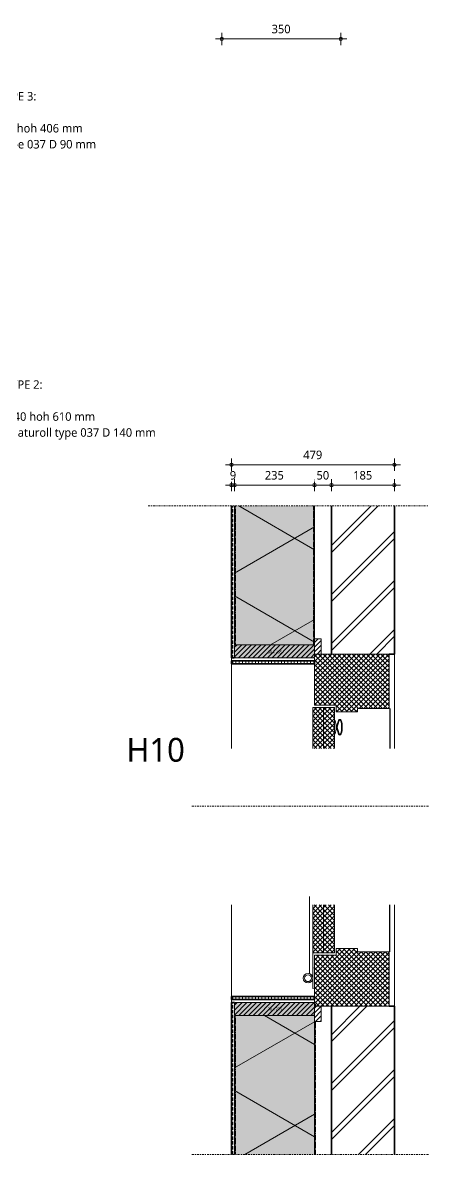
# Model space of a CAD drawing. Header units: millimetres. Extents: x 1789 to 13769, y 2055 to 27197.
# Drawn here: x 9774 to 10967, y 7600 to 10925 of the extents above; entities that cross this region are included whole.
import ezdxf

# ---------------------------------------------------------------- set-up
doc = ezdxf.new("R2010")
doc.units = ezdxf.units.MM
doc.linetypes.add('MV_center', pattern=[15, 6, -3, 3, -3])
doc.linetypes.add('MV_hidden', pattern=[3.75, 2.5, -1.25])
for name, color, linetype, lineweight in [('A-ANNO-DIMS', 211, 'Continuous', 13), ('A-ANNO-DIMS-10', 211, 'Continuous', 13), ('A-ANNO-NOTE', 131, 'Continuous', 18), ('A-DETL', 90, 'Continuous', 13), ('A-DETL-GENF', 92, 'Continuous', 18), ('A-DETL-MEDM', 33, 'Continuous', 18), ('G-ANNO-TEXT', 231, 'Continuous', 13)]:
    doc.layers.add(name, color=color, linetype=linetype, lineweight=lineweight)
doc.styles.add('Segoe UI', font='segoeui.ttf', dxfattribs={"height": 8})
doc.styles.add('Segoe UI_2', font='segoeui.ttf', dxfattribs={"height": 25})
doc.styles.add('Segoe UI_3', font='segoeui.ttf', dxfattribs={"height": 70})
doc.styles.add('Segoe UI_B', font='segoeui.ttf', dxfattribs={"height": 25})
doc.dimstyles.new('2_5_mm_4', dxfattribs={"dimscale": 304.8, "dimtxt": 26.184099, "dimasz": 0.032808, "dimexe": 0.059055, "dimexo": 0.0625, "dimgap": 0.029528, "dimtad": 1, "dimdec": 0, "dimzin": 0, "dimdsep": 46, "dimtxsty": 'Segoe UI_2', "dimblk1": 'DOTBLANK', "dimblk2": 'DOTBLANK', "dimsah": 1, "dimcen": 0.09, "dimdle": 0.059055, "dimazin": 0, "dimtfac": 1, "dimtdec": 4, "dimtix": 1, "dimtmove": 0, "dimatfit": 3, "dimfxl": 0.059055, "dimfxlon": 1, "dimtvp": 1, "dimtfill": 1, "dimtolj": 1, "dimtzin": 0, "dimarcsym": 2})
pattern_1 = [(45, (0, 0), (-71.84205, 71.84205), []), (45, (20.32, 0), (-71.84205, 71.84205), [])]
pattern_2 = [(45, (0, 0), (-7.071068, 7.071068), []), (135, (0, 0), (-7.071068, -7.071068), [])]
pattern_3 = [(90, (0, 0), (-19.05, 1e-15), []), (90, (9.525, 0), (-19.05, 1e-15), [9.525, -4.762])]
pattern_4 = [(45, (0, 0), (-7.071068, 7.071068), [])]

# ---------------------------------------------------------------- blocks, each defined once
blk = doc.blocks.new('NLRS_00_DI_maskeer - Type 1-4234678-Details Restauratie 1-10')
at = {"layer": 'A-DETL-GENF', "linetype": 'MV_center'}
blk.add_line((599, 0), (-100, 0), dxfattribs=at)
blk = doc.blocks.new('42 isolatie - Type 1-3773441-Details Restauratie 1-10')
at = {"layer": 'A-DETL-GENF'}
blk.add_hatch(color=256, dxfattribs=at).paths.add_polyline_path([(9.3, 235.8), (9.3, 0.8), (417.3, 0.8), (417.3, 235.8), (400.7, 235.8)])
at = {"layer": 'A-DETL-GENF', "lineweight": 13}
h = blk.add_hatch(dxfattribs=at)
h.set_pattern_fill('FP_20', color=256, style=0, pattern_type=2)
h.set_pattern_definition([(60, (-1986.72, 235.79), (-203.516, 117.5), []), (120, (-1986.72, 235.79), (-203.516, -117.5), [])])
h.paths.add_polyline_path([(9.3, 235.8), (9.3, 0.8), (417.3, 0.8), (417.3, 235.8), (400.7, 235.8)])
at = {"layer": 'A-DETL-GENF'}
for p, q in [((417.3, 235.8), (9.3, 235.8)), ((417.3, 235.8), (9.3, 235.8)), ((9.3, 0.8), (27.3, 0.8)), ((27.3, 0.8), (417.3, 0.8)), ((27.3, 0.8), (417.3, 0.8))]:
    blk.add_line(p, q, dxfattribs=at)
blk = doc.blocks.new('00 hout_rechthoekig_sls - SLS 38x235-V67-Details Restauratie 1-10')
at = {"layer": 'A-DETL-GENF'}
blk.add_hatch(color=256, dxfattribs=at).paths.add_polyline_path([(232.2, 0), (235, 2.8), (235, 35.2), (232.2, 38), (2.8, 38), (0, 35.2), (0, 2.8), (2.8, 0)])
at = {"layer": 'A-DETL-MEDM', "lineweight": 13}
h = blk.add_hatch(dxfattribs=at)
h.set_pattern_fill('FP_114', color=256, style=0, pattern_type=2)
h.set_pattern_definition([(45, (-10397.124, -9059.456), (-7.071068, 7.071068), [])])
h.paths.add_polyline_path([(232.2, 0), (235, 2.8), (235, 35.2), (232.2, 38), (2.8, 38), (0, 35.2), (0, 2.8), (2.8, 0)])
at = {"layer": 'A-DETL-MEDM'}
for p, q in [((0, 35.2), (2.8, 38)), ((0, 35.2), (2.8, 38)), ((0, 2.8), (0, 35.2)), ((2.8, 38), (232.2, 38)), ((232.2, 38), (235, 35.2)), ((232.2, 38), (235, 35.2)), ((235, 35.2), (235, 2.8)), ((2.8, 0), (0, 2.8)), ((2.8, 0), (0, 2.8)), ((2.8, 0), (232.2, 0)), ((235, 2.8), (232.2, 0)), ((232.2, 0), (235, 2.8))]:
    blk.add_line(p, q, dxfattribs=at)
blk = doc.blocks.new('NLRS_00_DI_maskeer - Type 1-4234680-Details Restauratie 1-10')
at = {"layer": 'A-DETL-GENF', "linetype": 'MV_center'}
blk.add_line((724, 0), (-100, 0), dxfattribs=at)
blk = doc.blocks.new('42 isolatie - Type 1-3773442-Details Restauratie 1-10')
at = {"layer": 'A-DETL-GENF'}
blk.add_hatch(color=256, dxfattribs=at).paths.add_polyline_path([(417.3, -235.8), (417.3, -0.8), (9.3, -0.8), (9.3, -235.8), (268.8, -235.8)])
at = {"layer": 'A-DETL-GENF', "lineweight": 13}
h = blk.add_hatch(dxfattribs=at)
h.set_pattern_fill('FP_18', color=256, style=0, pattern_type=2)
h.set_pattern_definition([(300, (-1986.72, -235.79), (-203.516, -117.5), []), (240, (-1986.72, -235.79), (-203.516, 117.5), [])])
h.paths.add_polyline_path([(417.3, -235.8), (417.3, -0.8), (9.3, -0.8), (9.3, -235.8), (268.8, -235.8)])
at = {"layer": 'A-DETL-GENF'}
for p, q in [((417.3, -0.8), (27.3, -0.8)), ((417.3, -0.8), (27.3, -0.8)), ((9.3, -235.8), (417.3, -235.8)), ((9.3, -235.8), (417.3, -235.8))]:
    blk.add_line(p, q, dxfattribs=at)
blk = doc.blocks.new('00 hout_rechthoekig_sls - SLS 38x235-V68-Details Restauratie 1-10')
at = {"layer": 'A-DETL-GENF'}
blk.add_hatch(color=256, dxfattribs=at).paths.add_polyline_path([(232.2, -38), (235, -35.2), (235, -2.8), (232.2, 0), (2.8, 0), (0, -2.8), (0, -35.2), (2.8, -38)])
at = {"layer": 'A-DETL-MEDM', "lineweight": 13}
h = blk.add_hatch(dxfattribs=at)
h.set_pattern_fill('FP_115', color=256, style=0, pattern_type=2)
h.set_pattern_definition([(45, (-10397.124, -8046.456), (-7.071068, 7.071068), [])])
h.paths.add_polyline_path([(232.2, -38), (235, -35.2), (235, -2.8), (232.2, 0), (2.8, 0), (0, -2.8), (0, -35.2), (2.8, -38)])
at = {"layer": 'A-DETL-MEDM'}
for p, q in [((0, -2.8), (2.8, 0)), ((2.8, 0), (0, -2.8)), ((2.8, 0), (232.2, 0)), ((232.2, 0), (235, -2.8)), ((0, -2.8), (0, -35.2)), ((232.2, 0), (235, -2.8)), ((235, -11), (235, -2.8)), ((2.8, -38), (0, -35.2)), ((0, -35.2), (2.8, -38)), ((2.8, -38), (232.2, -38)), ((235, -35.2), (232.2, -38)), ((232.2, -38), (235, -35.2))]:
    blk.add_line(p, q, dxfattribs=at)
blk = doc.blocks.new('NLRS_00_DI_maskeer - Type 1-4234679-Details Restauratie 1-10')
at = {"layer": 'A-DETL-GENF', "linetype": 'MV_center'}
blk.add_line((-100, 0), (599, 0), dxfattribs=at)
blk = doc.blocks.new('DIMBLOCK364-Details Restauratie 1-10')
at = {"layer": 'A-ANNO-DIMS-10'}
for p, q in [((10341.5, 10877.6), (10727.5, 10877.6)), ((10359.5, 10877.6), (10359.5, 10895.6)), ((10359.5, 10877.6), (10359.5, 10859.6)), ((10709.5, 10877.6), (10709.5, 10895.6)), ((10709.5, 10877.6), (10709.5, 10859.6))]:
    blk.add_line(p, q, dxfattribs=at)
for centre in [(10359.5, 10877.6), (10709.5, 10877.6)]:
    blk.add_circle(centre, 5, dxfattribs=at)
at = {"layer": 'A-ANNO-DIMS-10', "color": 0, "insert": (10506, 10919.2), "char_height": 25, "width": 68.555, "attachment_point": 1, "line_spacing_factor": 1.142579, "style": 'Segoe UI_2', "bg_fill": 3, "box_fill_scale": 1.25, "bg_fill_color": 9, "bg_fill_true_color": 13158600, "bg_fill_transparency": 0}
blk.add_mtext('350', dxfattribs=at)
blk = doc.blocks.new('_DotBlank')
at = {"color": 0, "linetype": 'ByBlock', "lineweight": -2}
blk.add_line((-0.5, 0), (-1, 0), dxfattribs=at)
blk.add_circle((0, 0), 0.5, dxfattribs=at)
blk = doc.blocks.new('DIMBLOCK391-Details Restauratie 1-10')
at = {"layer": 'A-ANNO-DIMS-10'}
for p, q in [((10388.1, 9566.5), (10388.1, 9584.5)), ((10397.1, 9566.5), (10397.1, 9584.5)), ((10370.1, 9566.5), (10397.1, 9566.5)), ((10388.1, 9566.5), (10388.1, 9548.5)), ((10397.1, 9566.5), (10397.1, 9548.5))]:
    blk.add_line(p, q, dxfattribs=at)
for centre in [(10388.1, 9566.5), (10397.1, 9566.5)]:
    blk.add_circle(centre, 5, dxfattribs=at)
at = {"layer": 'A-ANNO-DIMS-10', "color": 0, "insert": (10383.1, 9608.1), "char_height": 25, "width": 22.852, "attachment_point": 1, "line_spacing_factor": 1.142579, "style": 'Segoe UI_2', "bg_fill": 3, "box_fill_scale": 1.25, "bg_fill_color": 9, "bg_fill_true_color": 13158600, "bg_fill_transparency": 0}
blk.add_mtext('9', dxfattribs=at)
blk = doc.blocks.new('DIMBLOCK392-Details Restauratie 1-10')
at = {"layer": 'A-ANNO-DIMS-10'}
for p, q in [((10397.1, 9566.5), (10397.1, 9584.5)), ((10632.1, 9566.5), (10632.1, 9584.5)), ((10397.1, 9566.5), (10632.1, 9566.5)), ((10397.1, 9566.5), (10397.1, 9548.5)), ((10632.1, 9566.5), (10632.1, 9548.5))]:
    blk.add_line(p, q, dxfattribs=at)
for centre in [(10397.1, 9566.5), (10632.1, 9566.5)]:
    blk.add_circle(centre, 5, dxfattribs=at)
at = {"layer": 'A-ANNO-DIMS-10', "color": 0, "insert": (10486.1, 9608.1), "char_height": 25, "width": 68.555, "attachment_point": 1, "line_spacing_factor": 1.142579, "style": 'Segoe UI_2', "bg_fill": 3, "box_fill_scale": 1.25, "bg_fill_color": 9, "bg_fill_true_color": 13158600, "bg_fill_transparency": 0}
blk.add_mtext('235', dxfattribs=at)
blk = doc.blocks.new('DIMBLOCK393-Details Restauratie 1-10')
at = {"layer": 'A-ANNO-DIMS-10'}
for p, q in [((10632.1, 9566.5), (10632.1, 9584.5)), ((10682.1, 9566.5), (10682.1, 9584.5)), ((10632.1, 9566.5), (10682.1, 9566.5)), ((10632.1, 9566.5), (10632.1, 9548.5)), ((10682.1, 9566.5), (10682.1, 9548.5))]:
    blk.add_line(p, q, dxfattribs=at)
for centre in [(10632.1, 9566.5), (10682.1, 9566.5)]:
    blk.add_circle(centre, 5, dxfattribs=at)
at = {"layer": 'A-ANNO-DIMS-10', "color": 0, "insert": (10638.1, 9608.1), "char_height": 25, "width": 45.703, "attachment_point": 1, "line_spacing_factor": 1.142579, "style": 'Segoe UI_2', "bg_fill": 3, "box_fill_scale": 1.25, "bg_fill_color": 9, "bg_fill_true_color": 13158600, "bg_fill_transparency": 0}
blk.add_mtext('50', dxfattribs=at)
blk = doc.blocks.new('DIMBLOCK394-Details Restauratie 1-10')
at = {"layer": 'A-ANNO-DIMS-10'}
for p, q in [((10682.1, 9566.5), (10682.1, 9584.5)), ((10867.1, 9566.5), (10867.1, 9584.5)), ((10682.1, 9566.5), (10885.1, 9566.5)), ((10682.1, 9566.5), (10682.1, 9548.5)), ((10867.1, 9566.5), (10867.1, 9548.5))]:
    blk.add_line(p, q, dxfattribs=at)
for centre in [(10682.1, 9566.5), (10867.1, 9566.5)]:
    blk.add_circle(centre, 5, dxfattribs=at)
at = {"layer": 'A-ANNO-DIMS-10', "color": 0, "insert": (10746.1, 9608.1), "char_height": 25, "width": 68.555, "attachment_point": 1, "line_spacing_factor": 1.142579, "style": 'Segoe UI_2', "bg_fill": 3, "box_fill_scale": 1.25, "bg_fill_color": 9, "bg_fill_true_color": 13158600, "bg_fill_transparency": 0}
blk.add_mtext('185', dxfattribs=at)
blk = doc.blocks.new('DIMBLOCK395-Details Restauratie 1-10')
at = {"layer": 'A-ANNO-DIMS-10'}
for p, q in [((10388.1, 9626.5), (10388.1, 9644.5)), ((10867.1, 9626.5), (10867.1, 9644.5)), ((10370.1, 9626.5), (10885.1, 9626.5)), ((10388.1, 9626.5), (10388.1, 9608.5)), ((10867.1, 9626.5), (10867.1, 9608.5))]:
    blk.add_line(p, q, dxfattribs=at)
for centre in [(10388.1, 9626.5), (10867.1, 9626.5)]:
    blk.add_circle(centre, 5, dxfattribs=at)
at = {"layer": 'A-ANNO-DIMS-10', "color": 0, "insert": (10599.1, 9668.1), "char_height": 25, "width": 68.555, "attachment_point": 1, "line_spacing_factor": 1.142579, "style": 'Segoe UI_2', "bg_fill": 3, "box_fill_scale": 1.25, "bg_fill_color": 9, "bg_fill_true_color": 13158600, "bg_fill_transparency": 0}
blk.add_mtext('479', dxfattribs=at)

msp = doc.modelspace()

# ---------------------------------------------------------------- hatches: boundary and pattern name
at = {"layer": 'A-DETL-GENF', "lineweight": 13}
h = msp.add_hatch(dxfattribs=at)
h.set_pattern_fill('FP_3', color=250, style=0, pattern_type=2)
h.set_pattern_definition(pattern_3)
h.paths.add_polyline_path([(10388.1, 9059.5), (10397.1, 9059.5), (10397.1, 9505.5), (10388.1, 9505.5), (10388.1, 9062.3)])
h = msp.add_hatch(dxfattribs=at)
h.set_pattern_fill('FP_25', color=57, style=0, pattern_type=2)
h.set_pattern_definition(pattern_1)
h.paths.add_polyline_path([(10852.1, 9070.5), (10867.1, 9070.5), (10867.1, 9505.5), (10682.1, 9505.5), (10682.1, 9070.5), (10758.4, 9070.5)])
h = msp.add_hatch(dxfattribs=at)
h.set_pattern_fill('FP_10', color=250, style=0, pattern_type=2)
h.set_pattern_definition(pattern_4)
h.paths.add_polyline_path([(10632.1, 9070.5), (10652.1, 9070.5), (10652.1, 9115.5), (10632.1, 9115.5), (10632.1, 9094.6)])
h = msp.add_hatch(dxfattribs=at)
h.set_pattern_fill('FP_3', color=250, style=0, pattern_type=2)
h.set_pattern_definition(pattern_3)
h.paths.add_polyline_path([(10632.1, 9041.5), (10632.1, 9050.5), (10388.1, 9050.5), (10388.1, 9041.5)])
h = msp.add_hatch(dxfattribs=at)
h.set_pattern_fill('FP_21', color=250, style=0, pattern_type=2)
h.set_pattern_definition(pattern_2)
h.paths.add_polyline_path([(10758.4, 8900.5), (10758.4, 8910.5), (10852.1, 8910.5), (10852.1, 9070.5), (10632.1, 9070.5), (10632.1, 8920.5), (10695.9, 8920.5), (10695.9, 8900.5)])
h = msp.add_hatch(dxfattribs=at)
h.set_pattern_fill('FP_21', color=250, style=0, pattern_type=2)
h.set_pattern_definition(pattern_2)
h.paths.add_polyline_path([(10659.1, 8792.6), (10659.1, 8913.6), (10627.1, 8913.6), (10627.1, 8792.6)])
h = msp.add_hatch(dxfattribs=at)
h.set_pattern_fill('FP_21', color=250, style=0, pattern_type=2)
h.set_pattern_definition(pattern_2)
h.paths.add_polyline_path([(10691.1, 8792.6), (10691.1, 8913.6), (10659.1, 8913.6), (10659.1, 8792.6)])
h = msp.add_hatch(dxfattribs=at)
h.set_pattern_fill('FP_21', color=250, style=0, pattern_type=2)
h.set_pattern_definition(pattern_2)
h.paths.add_polyline_path([(10659.1, 8192.3), (10659.1, 8333.3), (10627.1, 8333.3), (10627.1, 8192.3)])
h = msp.add_hatch(dxfattribs=at)
h.set_pattern_fill('FP_21', color=250, style=0, pattern_type=2)
h.set_pattern_definition(pattern_2)
h.paths.add_polyline_path([(10691.1, 8192.3), (10691.1, 8333.3), (10659.1, 8333.3), (10659.1, 8192.3)])
h = msp.add_hatch(dxfattribs=at)
h.set_pattern_fill('FP_21', color=250, style=0, pattern_type=2)
h.set_pattern_definition(pattern_2)
h.paths.add_polyline_path([(10632.1, 8035.5), (10852.1, 8035.5), (10852.1, 8195.5), (10758.4, 8195.5), (10758.4, 8205.5), (10695.9, 8205.5), (10695.9, 8185.5), (10632.1, 8185.5), (10632.1, 8043.6)])
h = msp.add_hatch(dxfattribs=at)
h.set_pattern_fill('FP_3', color=250, style=0, pattern_type=2)
h.set_pattern_definition(pattern_3)
h.paths.add_polyline_path([(10388.1, 8055.5), (10632.1, 8055.5), (10632.1, 8064.5), (10388.1, 8064.5)])
h = msp.add_hatch(dxfattribs=at)
h.set_pattern_fill('FP_3', color=250, style=0, pattern_type=2)
h.set_pattern_definition(pattern_3)
h.paths.add_polyline_path([(10388.1, 7600.5), (10397.1, 7600.5), (10397.1, 8046.5), (10388.1, 8046.5), (10388.1, 7748.9)])
h = msp.add_hatch(dxfattribs=at)
h.set_pattern_fill('FP_10', color=250, style=0, pattern_type=2)
h.set_pattern_definition(pattern_4)
h.paths.add_polyline_path([(10652.1, 7990.5), (10652.1, 8035.5), (10632.1, 8035.5), (10632.1, 7990.5)])
h = msp.add_hatch(dxfattribs=at)
h.set_pattern_fill('FP_25', color=57, style=0, pattern_type=2)
h.set_pattern_definition(pattern_1)
h.paths.add_polyline_path([(10682.1, 7600.5), (10867.1, 7600.5), (10867.1, 8035.5), (10682.1, 8035.5), (10682.1, 7748.9)])

# ---------------------------------------------------------------- linework, layer by layer
at = {"layer": 'A-DETL', "lineweight": 35}
for p, q in [((10388.1, 9505.5), (10388.1, 9059.5)), ((10682.1, 9505.5), (10682.1, 9070.5)), ((10867.1, 9070.5), (10867.1, 9505.5)), ((10388.1, 9059.5), (10397.1, 9059.5)), ((10388.1, 9050.5), (10388.1, 9041.5)), ((10632.1, 9050.5), (10388.1, 9050.5)), ((10632.1, 9041.5), (10632.1, 9050.5)), ((10852.1, 9070.5), (10867.1, 9070.5)), ((10388.1, 9041.5), (10632.1, 9041.5)), ((10632.1, 8064.5), (10388.1, 8064.5)), ((10388.1, 8064.5), (10388.1, 8055.5)), ((10388.1, 8055.5), (10632.1, 8055.5)), ((10632.1, 8055.5), (10632.1, 8064.5)), ((10397.1, 8046.5), (10388.1, 8046.5)), ((10388.1, 8046.5), (10388.1, 7600.5)), ((10682.1, 8035.5), (10682.1, 7600.5)), ((10867.1, 8035.5), (10852.1, 8035.5)), ((10867.1, 7600.5), (10867.1, 8035.5))]:
    msp.add_line(p, q, dxfattribs=at)
at = {"layer": 'A-DETL', "linetype": 'MV_hidden', "lineweight": 18}
for p, q in [((10400.1, 9097.5), (10400.1, 9505.5)), ((10629.1, 9505.5), (10629.1, 9099.3)), ((10627.1, 8148), (10632.1, 8148)), ((10627.1, 8088), (10632.1, 8088)), ((10635.1, 8035.5), (10635.1, 8041.6)), ((10400.1, 8008.5), (10400.1, 7600.5)), ((10635.1, 7600.5), (10635.1, 7990.5))]:
    msp.add_line(p, q, dxfattribs=at)
at = {"layer": 'A-DETL', "lineweight": 18}
for p, q in [((10652.1, 9115.5), (10632.1, 9115.5)), ((10632.1, 9115.5), (10632.1, 9097.5)), ((10652.1, 9070.5), (10652.1, 9115.5)), ((10388.1, 9060.5), (10388.1, 8792.6)), ((10632.1, 9070.5), (10652.1, 9070.5)), ((10632.1, 9059.5), (10632.1, 8920.5)), ((10852.1, 9070.5), (10652.1, 9070.5)), ((10852.1, 8910.5), (10852.1, 9070.5)), ((10867.1, 9075.5), (10867.1, 8792.6)), ((10659.1, 8913.6), (10627.1, 8913.6)), ((10627.1, 8913.6), (10627.1, 8792.6)), ((10632.1, 8920.5), (10695.9, 8920.5)), ((10691.1, 8913.6), (10659.1, 8913.6)), ((10659.1, 8792.6), (10659.1, 8913.6)), ((10691.1, 8792.6), (10691.1, 8913.6)), ((10695.9, 8920.5), (10695.9, 8900.5)), ((10695.9, 8900.5), (10758.4, 8900.5)), ((10758.4, 8900.5), (10758.4, 8910.5)), ((10758.4, 8910.5), (10852.1, 8910.5)), ((10691.1, 8875.5), (10693.1, 8875.5)), ((10693.1, 8875.5), (10696.1, 8861.7)), ((10693.1, 8835.5), (10696.1, 8849.2)), ((10696.1, 8861.7), (10696.1, 8849.2)), ((10696.1, 8857.8), (10697.1, 8857.8)), ((10697.1, 8852.8), (10696.1, 8852.8)), ((10697.1, 8856.2), (10702.9, 8875.5)), ((10697.1, 8857.8), (10697.1, 8852.8)), ((10697.1, 8854.6), (10702.9, 8835.1)), ((10699, 8855.7), (10704.8, 8874.9)), ((10699, 8855.2), (10704.8, 8835.7)), ((10691.1, 8835.5), (10693.1, 8835.5)), ((10617.1, 8131.4), (10617.1, 8358)), ((10388.1, 8045.5), (10388.1, 8333.3)), ((10627.1, 8333.3), (10627.1, 8192.3)), ((10627.1, 8118), (10627.1, 8333.3)), ((10659.1, 8192.3), (10659.1, 8333.3)), ((10691.1, 8192.3), (10691.1, 8333.3)), ((10867.1, 8030.5), (10867.1, 8333.3)), ((10627.1, 8192.3), (10659.1, 8192.3)), ((10695.9, 8185.5), (10632.1, 8185.5)), ((10632.1, 8185.5), (10632.1, 8046.5)), ((10659.1, 8192.3), (10691.1, 8192.3)), ((10758.4, 8205.5), (10695.9, 8205.5)), ((10695.9, 8205.5), (10695.9, 8185.5)), ((10758.4, 8195.5), (10758.4, 8205.5)), ((10852.1, 8195.5), (10758.4, 8195.5)), ((10852.1, 8035.5), (10852.1, 8195.5)), ((10627.1, 8088), (10627.1, 8148)), ((10632.1, 8035.5), (10632.1, 7990.5)), ((10652.1, 8035.5), (10632.1, 8035.5)), ((10652.1, 8035.5), (10852.1, 8035.5)), ((10652.1, 7990.5), (10652.1, 8035.5)), ((10632.1, 7990.5), (10652.1, 7990.5))]:
    msp.add_line(p, q, dxfattribs=at)
at = {"layer": 'A-DETL', "lineweight": 25}
for p, q in [((10853.4, 8910.5), (10853.4, 8792.6)), ((10853.4, 8195.5), (10853.4, 8333.3))]:
    msp.add_line(p, q, dxfattribs=at)
at = {"layer": 'A-DETL', "lineweight": 18}
for radius in [14, 10]:
    msp.add_circle((10613.1, 8118), radius, dxfattribs=at)
for centre, radius, start, end in [((10707, 8874.3), 4.26, 15.5491, 164.4509), ((10707, 8874.3), 2.26, 15.5491, 164.8953), ((10639.2, 8855.5), 72.6, 344.4509, 15.5491), ((10639.2, 8855.5), 74.6, 344.4509, 15.5491), ((10707, 8836.6), 4.26, 195.5491, 344.4509), ((10707, 8836.6), 2.26, 195.5491, 344.4509)]:
    msp.add_arc(centre, radius, start, end, dxfattribs=at)

# ---------------------------------------------------------------- block references
at = {"layer": 'A-DETL-GENF', "linetype": 'MV_center', "rotation": 180}
for name, p in [('NLRS_00_DI_maskeer - Type 1-4234680-Details Restauratie 1-10', (10867.1, 9505.5)), ('NLRS_00_DI_maskeer - Type 1-4234679-Details Restauratie 1-10', (10867.1, 7600.5))]:
    msp.add_blockref(name, p, dxfattribs=at)
at = {"layer": 'A-DETL-GENF'}
for name, p, rotation in [('42 isolatie - Type 1-3773441-Details Restauratie 1-10', (10632.9, 9088.2), 89.999999999999), ('42 isolatie - Type 1-3773442-Details Restauratie 1-10', (10632.9, 8017.7), 270.0000000000007)]:
    msp.add_blockref(name, p, dxfattribs=dict(at, rotation=rotation))
at = {"layer": 'A-DETL-GENF', "linetype": 'MV_center'}
msp.add_blockref('NLRS_00_DI_maskeer - Type 1-4234678-Details Restauratie 1-10', (10368.1, 8623), dxfattribs=at)
at = {"layer": 'A-DETL-MEDM'}
for name, p in [('00 hout_rechthoekig_sls - SLS 38x235-V67-Details Restauratie 1-10', (10397.1, 9059.5)), ('00 hout_rechthoekig_sls - SLS 38x235-V68-Details Restauratie 1-10', (10397.1, 8046.5))]:
    msp.add_blockref(name, p, dxfattribs=at)

# ---------------------------------------------------------------- texts
at = {"layer": 'A-ANNO-NOTE', "lineweight": 13, "char_height": 8, "width": 55.316, "attachment_point": 1, "style": 'Segoe UI'}
for insert in [(10494.7, 9080.7), (10494.7, 8031.3)]:
    msp.add_mtext('38 x 235', dxfattribs=dict(at, insert=insert))
at = {"layer": 'G-ANNO-TEXT', "color": 7, "attachment_point": 1}
for s, insert, char_height, width, style in [('BINNENWANDTYPE 3:', (9479.8, 10721.7), 25, 448.143, 'Segoe UI_B'), ('-HSB-wand 38x89 hoh 406 mm ', (9479.8, 10627.7), 25, 600.464, 'Segoe UI_2'), ('Knauf Naturoll type 037 D 90 mm', (9479.8, 10580.8), 25, 634.937, 'Segoe UI_2'), ('BINNENWANDTYPE 2:', (9497.9, 9874.7), 25, 448.143, 'Segoe UI_B'), ('-HSB-wand 38x140 hoh 610 mm', (9497.9, 9780.7), 25, 611.688, 'Segoe UI_2'), ('-Glaswol Knauf Naturoll type 037 D 140 mm', (9497.9, 9733.8), 25, 831.35, 'Segoe UI_2'), ('H10', (10079, 8824), 70, 218.059, 'Segoe UI_3')]:
    msp.add_mtext(s, dxfattribs=dict(at, insert=insert, char_height=char_height, width=width, style=style))

# ---------------------------------------------------------------- dimensions: what is measured, and where the dimension line sits
at = {"layer": 'A-ANNO-DIMS'}
for base, p1, p2, override, picture, middle in [((10709.5, 10877.6), (10359.5, 10895.6), (10709.5, 10895.6), {"dimpost": '<>', "dimfxl": 350}, 'DIMBLOCK364-Details Restauratie 1-10', (10534.5, 10899.5)), ((10397.1, 9566.5), (10388.1, 9548.5), (10397.1, 9548.5), {"dimpost": '<>', "dimfxl": 9}, 'DIMBLOCK391-Details Restauratie 1-10', (10392.6, 9588.4))]:
    dim = msp.add_linear_dim(base=base, p1=p1, p2=p2, dimstyle='2_5_mm_4', override=override, dxfattribs=at)
    dim.commit()
    dim.dimension.update_dxf_attribs({"geometry": picture, "text_midpoint": middle})

# ---------------------------------------------------------------- next in the draw order: dimensions: what is measured, and where the dimension line sits
dim = msp.add_linear_dim(base=(10632.1, 9566.5), p1=(10397.1, 9548.5), p2=(10632.1, 9548.5), dimstyle='2_5_mm_4', override={"dimpost": '<>', "dimfxl": 235}, dxfattribs=at)
dim.commit()
dim.dimension.update_dxf_attribs({"geometry": 'DIMBLOCK392-Details Restauratie 1-10', "text_midpoint": (10514.6, 9588.4)})

# ---------------------------------------------------------------- next in the draw order: dimensions: what is measured, and where the dimension line sits
dim = msp.add_linear_dim(base=(10682.1, 9566.5), p1=(10632.1, 9548.5), p2=(10682.1, 9548.5), dimstyle='2_5_mm_4', override={"dimpost": '<>', "dimfxl": 50}, dxfattribs=at)
dim.commit()
dim.dimension.update_dxf_attribs({"geometry": 'DIMBLOCK393-Details Restauratie 1-10', "text_midpoint": (10657.1, 9588.4)})

# ---------------------------------------------------------------- next in the draw order: dimensions: what is measured, and where the dimension line sits
dim = msp.add_linear_dim(base=(10867.1, 9566.5), p1=(10682.1, 9548.5), p2=(10867.1, 9548.5), dimstyle='2_5_mm_4', override={"dimpost": '<>', "dimfxl": 185}, dxfattribs=at)
dim.commit()
dim.dimension.update_dxf_attribs({"geometry": 'DIMBLOCK394-Details Restauratie 1-10', "text_midpoint": (10774.6, 9588.5)})

# ---------------------------------------------------------------- next in the draw order: dimensions: what is measured, and where the dimension line sits
dim = msp.add_linear_dim(base=(10867.1, 9626.5), p1=(10388.1, 9608.5), p2=(10867.1, 9608.5), dimstyle='2_5_mm_4', override={"dimpost": '<>', "dimfxl": 479}, dxfattribs=at)
dim.commit()
dim.dimension.update_dxf_attribs({"geometry": 'DIMBLOCK395-Details Restauratie 1-10', "text_midpoint": (10627.6, 9648.4)})

doc.saveas('drawing.dxf')
